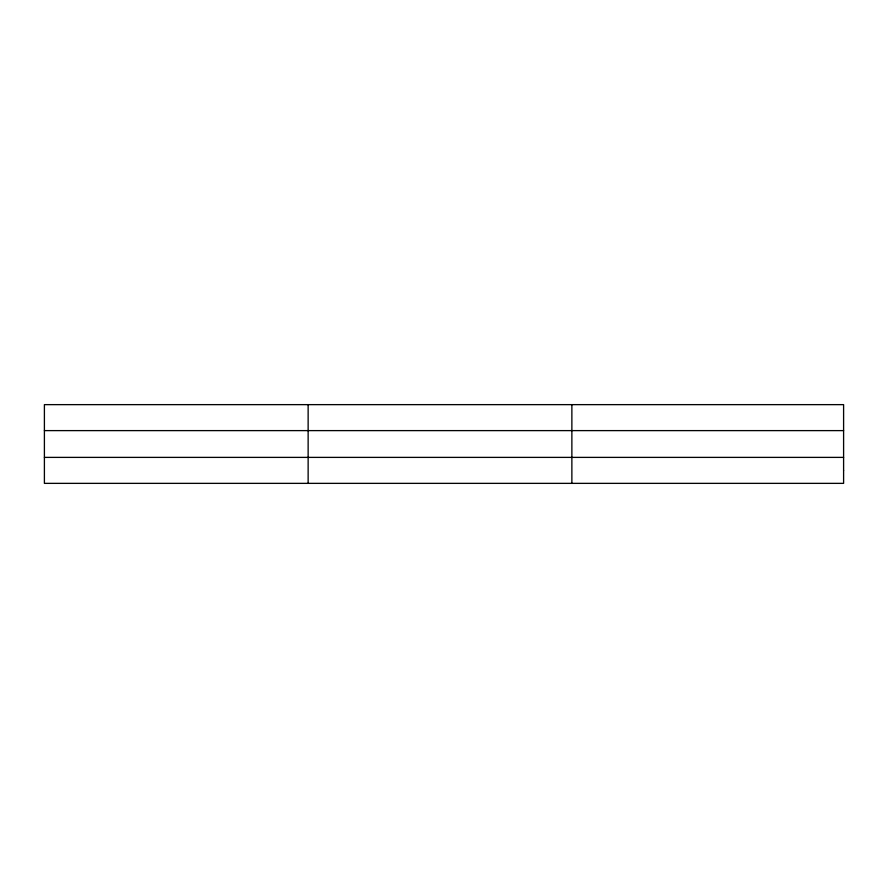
<?xml version="1.0" encoding="UTF-8"?>
<svg xmlns="http://www.w3.org/2000/svg" width="888" height="888" viewBox="0 0 888 888"><rect width="100%" height="100%" fill="white"/><g stroke="black" fill="none" stroke-linecap="round" stroke-linejoin="round"><path stroke-width="1.33" d="M308.136 404.639L308.136 483.361M571.872 404.639L571.872 483.361M44.4 430.613L843.6 430.613M44.4 457.387L843.6 457.387M843.6 470.374L843.6 483.361L44.4 483.361L44.4 404.639L843.6 404.639L843.6 470.374"/></g></svg>
